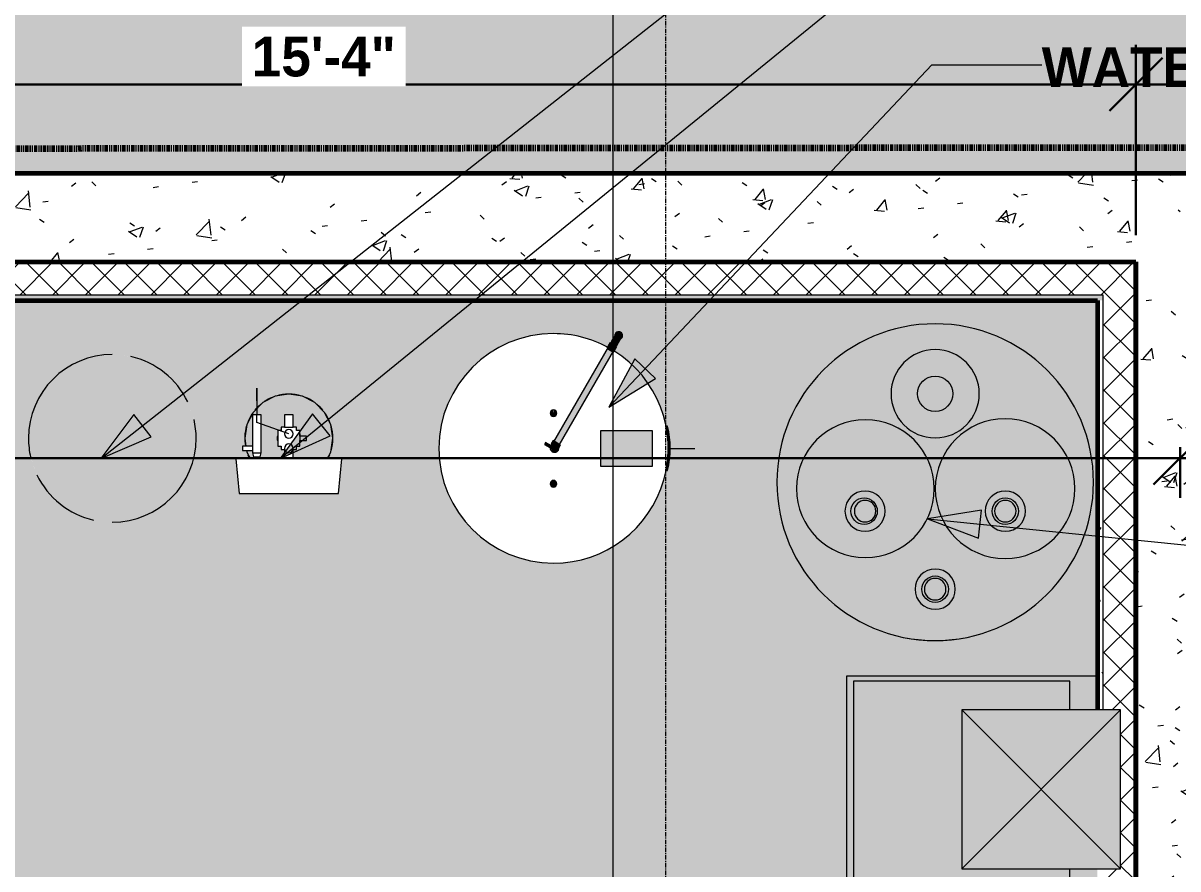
# Model space of a CAD drawing. Header units: inches. Extents: x -3304 to -1671, y 8184 to 9003.
# Drawn here: x -2600.4 to -2469.6, y 8797.8 to 8893.6 of the extents above; entities that cross this region are included whole.
import ezdxf

# ---------------------------------------------------------------- set-up
doc = ezdxf.new("R2010")
doc.units = ezdxf.units.IN
doc.header["$MEASUREMENT"] = 0
doc.linetypes.add('Double Dash 3_8_', pattern=[1, 0.375, -0.125, 0.125, -0.125, 0.125, -0.125])
doc.linetypes.add('Grid Line 1_2_', pattern=[0.875, 0.5, -0.125, 0.125, -0.125])
for name, color, linetype, lineweight in [('A-ANNO-DIMS-1', 211, 'Continuous', 30), ('A-WALL', 113, 'Continuous', 18), ('A-WALL-PATT-1', 111, 'Continuous', 9), ('C-PROP-LINE', 91, 'Double Dash 3_8_', 158), ('C-TOPO', 7, 'Continuous', 9), ('G-ANNO-SYMB-1', 111, 'Continuous', 9), ('G-ANNO-TEXT', 231, 'Continuous', 9), ('I-WALL', 2, 'Continuous', 18), ('I-WALL-1', 2, 'Continuous', 60), ('M-EQPM', 50, 'Continuous', 9), ('M-HVAC-DUCT-ANNO', 70, 'Continuous', 9), ('P-SANR-FIXT', 6, 'Continuous', 9), ('S-FNDN', 32, 'Continuous', 18), ('S-FNDN-1', 32, 'Continuous', 60), ('S-GRID-1', 1, 'Grid Line 1_2_', 9)]:
    doc.layers.add(name, color=color, linetype=linetype, lineweight=lineweight)
doc.styles.add('Century Gothic_B', font='GOTHICB.TTF', dxfattribs={"height": 4.5})
doc.dimstyles.new('OD__1__Tol__', dxfattribs={"dimscale": 12, "dimtxt": 4.698757, "dimasz": 0.5, "dimexe": 0.375, "dimexo": 0.25, "dimgap": 0.0625, "dimtad": 1, "dimdec": 0, "dimzin": 3, "dimdsep": 46, "dimlunit": 4, "dimtxsty": 'Century Gothic_B', "dimblk1": 'OBLIQUE', "dimblk2": 'OBLIQUE', "dimsah": 1, "dimcen": 0.09, "dimdle": 0.375, "dimazin": 0, "dimtfac": 1, "dimtdec": 4, "dimtix": 1, "dimtmove": 0, "dimatfit": 3, "dimfxl": 1, "dimtvp": 1, "dimtfill": 1, "dimfrac": 2, "dimtolj": 1, "dimtzin": 0, "dimlwd": 30, "dimlwe": 30, "dimarcsym": 2})
pattern_1 = [(50, (0, 0), (13.77135, -1.20496), [1.44, -15.84]), (355, (0, 0), (-2.66442, 14.442176), [1.152, -12.672]), (100.451, (1.148, -0.1), (11.107076, 13.237366), [1.224, -13.462]), (46.184, (0, 3.84), (20.491284, -3.17785), [2.16, -23.76]), (96.636, (1.708, 3.575), (17.94587, 18.703152), [1.836, -20.193]), (351.184, (0, 3.84), (17.94541, 18.702614), [1.728, -19.008]), (21, (1.92, 2.88), (11.460518, -7.730365), [1.44, -15.84]), (326, (1.92, 2.88), (4.671352, 13.923149), [1.152, -12.672]), (71.451, (2.875, 2.236), (16.13207, 6.192844), [1.224, -13.462]), (37.5, (0, 0), (0.2331231, 6.3917502), [0.634, -11.885, 0.634, -12.23, -12.72]), (37.5, (0, 0), (0.2331231, 6.3917502), [-25.382, 0.634, -12.086]), (7.5, (0, 0), (5.0507295, 7.573041), [0.634, -6.701, 0.634, -11.597, -4.848]), (7.5, (0, 0), (5.0507295, 7.573041), [-19.565, 0.634, -4.214]), (327.5, (-4.282, 0), (10.2495805, -0.4328898), [0.634, -4.166, 0.634, -14.342, -19.872]), (327.5, (-4.282, 0), (10.2495805, -0.4328898), [-19.776, 0.634, -19.238]), (317.5, (-6.202, 0), (11.19739, 1.922144), [0.634, -5.606, 0.634, -9.312, -14.112]), (317.5, (-6.202, 0), (11.19739, 1.922144), [-16.186, 0.634, -13.478])]
pattern_2 = [(0, (0, 0), (15.36, 3.84), [0.634, -10.886, 0.634, -10.886, -61.44]), (0, (0, 0), (15.36, 3.84), [-23.04, 0.634, -22.406, 0.634, -10.886, -26.88]), (0, (0, 0), (15.36, 3.84), [-57.6, 0.634, -7.046, 0.634, -18.566]), (120, (5.76, 1.92), (-11.0055376, 11.3821502), [0.634, -10.886, 0.634, -10.886, -61.44]), (120, (5.76, 1.92), (-11.0055376, 11.3821502), [-23.04, 0.634, -22.406, 0.634, -10.886, -26.88]), (120, (5.76, 1.92), (-11.0055376, 11.3821502), [-57.6, 0.634, -7.046, 0.634, -18.566]), (240, (7.68, 9.6), (-4.3544624, -15.2221502), [0.634, -10.886, 0.634, -10.886, -61.44]), (240, (7.68, 9.6), (-4.3544624, -15.2221502), [-23.04, 0.634, -22.406, 0.634, -10.886, -26.88]), (240, (7.68, 9.6), (-4.3544624, -15.2221502), [-57.6, 0.634, -7.046, 0.634, -18.566])]
pattern_3 = [(45, (0, 0), (-1.8561553, 1.8561553), []), (135, (0, 0), (-1.8561553, -1.8561553), [])]

# ---------------------------------------------------------------- blocks, each defined once
blk = doc.blocks.new('Electric_Water_Heater_7219 - Electric_Water_Heater_7219-1739695-FLOOR PLAN - BASEMENT')
at = {"layer": 'P-SANR-FIXT'}
for points in [[(-4.37, 0), (-3.62, 0), (-3.81, 0.32), (-4.19, 0.32)], [(-4.37, 0), (-4.19, -0.32), (-3.81, -0.32), (-3.62, 0), (-4.19, 0)], [(-0.42, 0.02), (-0.36, -0.36), (-0.07, -0.59), (0.31, -0.54), (0.08, -0.15), (0.06, -0.18), (-0.16, -0.03), (-0.07, 0.13), (-0.19, 0.32), (-0.38, 0.08)], [(-0.17, -0.04), (0.07, -0.17), (0.67, 0.91), (0.45, 1.04), (-0.16, -0.03)], [(0.47, 0.16), (0.5, 0.12), (0.55, -0.24), (0.5, -0.29), (0.64, -0.37), (0.89, 0.06), (0.53, 0.27), (0.49, 0.19)], [(3.63, 0), (4.37, 0.01), (4.19, 0.32), (3.81, 0.32), (3.63, 0.01)], [(3.63, 0), (3.81, -0.32), (4.19, -0.32), (4.38, 0), (3.81, 0)], [(0.04, -0.59), (0.39, -0.8), (0.64, -0.37), (0.5, -0.29), (0.28, -0.54), (0.04, -0.59)], [(0.45, -0.69), (10.94, -6.74), (11.21, -6.26), (11.22, -6.26), (11.31, -6.1), (0.82, -0.07), (0.46, -0.69)], [(-2, -11.21), (2, -11.21), (2, -5.33), (-2, -5.33), (-2, -10.81)], [(10.93, -6.76), (11.58, -7.13), (11.77, -6.8), (11.12, -6.43), (10.94, -6.75)], [(11.12, -6.43), (11.77, -6.8), (11.96, -6.48), (11.31, -6.1), (11.22, -6.26), (11.21, -6.26)], [(11.77, -6.8), (13.1, -7.56), (13.14, -7.46), (13.14, -7.32), (13.14, -7.28), (13.03, -7.1), (12.91, -7.03), (12.71, -6.92), (12.08, -6.54), (11.95, -6.48), (11.8, -6.76)], [(11.59, -7.12), (12.68, -7.74), (12.87, -7.74), (13.02, -7.66), (13.06, -7.61), (13.1, -7.56), (11.77, -6.8), (11.59, -7.11)], [(12.4, -7.57), (12.41, -7.6), (12.77, -7.81), (13.15, -7.59), (13.1, -7.56), (13.02, -7.66), (12.94, -7.71), (12.87, -7.74), (12.67, -7.74), (12.54, -7.66), (12.4, -7.57)], [(12.76, -6.95), (13.06, -7.15), (13.14, -7.32), (13.15, -7.38), (13.11, -7.54), (13.1, -7.56), (13.15, -7.59), (13.15, -7.16), (12.77, -6.94)]]:
    blk.add_hatch(color=256, dxfattribs=at).paths.add_polyline_path(points, flags=0)
h = blk.add_hatch(color=256, dxfattribs=at)
h.paths.add_polyline_path([(-0.19, 0.32), (-0.06, 0.15), (0.06, 0.36), (-0.17, 0.33)], flags=0)
h.paths.add_polyline_path([(0.08, -0.15), (0.31, -0.54), (0.54, -0.23), (0.5, 0.14), (0.32, 0.28), (0.09, -0.14)], flags=0)
for p, q in [((0.45, 1.04), (-0.17, -0.04)), ((0.07, -0.18), (0.67, 0.91)), ((0.67, 0.91), (0.45, 1.04)), ((0.53, 0.27), (0.48, 0.18)), ((0.89, 0.06), (0.53, 0.27)), ((0.64, -0.37), (0.89, 0.06)), ((11.45, -6.18), (0.73, 0.01)), ((-0.17, -0.04), (0.07, -0.18)), ((0.04, -0.59), (0.39, -0.8)), ((0.35, -0.64), (11.07, -6.82)), ((0.39, -0.8), (0.64, -0.37)), ((2, -5.33), (-2, -5.33)), ((-2, -5.33), (-2, -11.21)), ((2, -11.21), (2, -5.33)), ((11.12, -6.43), (11.01, -6.61)), ((11.23, -6.24), (11.12, -6.43)), ((11.31, -6.09), (11.23, -6.23)), ((11.99, -6.43), (11.34, -6.05)), ((11.89, -6.6), (11.96, -6.48)), ((10.9, -6.81), (11.55, -7.18)), ((11.01, -6.62), (10.93, -6.76)), ((11.58, -7.13), (11.77, -6.8)), ((11.77, -6.8), (11.88, -6.61)), ((-2, -11.21), (2, -11.21)), ((-2.5, -12.79), (-2.5, -12.92)), ((0, -13), (0, -16)), ((2.5, -12.92), (2.5, -12.79))]:
    blk.add_line(p, q, dxfattribs=at)
at = {"layer": 'P-SANR-FIXT', "flags": 128}
for points in [[(12.96, -7.05), (12.96, -7.05), (12.96, -7.05), (12.95, -7.05), (12.95, -7.04), (12.94, -7.04), (12.93, -7.03), (12.92, -7.03), (12.91, -7.02), (12.9, -7.01), (12.88, -7), (12.87, -7), (12.85, -6.98), (12.83, -6.97), (12.81, -6.96), (12.79, -6.95), (12.76, -6.94), (12.74, -6.92), (12.71, -6.91), (12.69, -6.89), (12.66, -6.87), (12.63, -6.86), (12.6, -6.84), (12.57, -6.82), (12.53, -6.8), (12.5, -6.78), (12.47, -6.76), (12.43, -6.74), (12.4, -6.72), (12.36, -6.7), (12.32, -6.68), (12.29, -6.66), (12.25, -6.64), (12.21, -6.62), (12.17, -6.59), (12.13, -6.57), (12.09, -6.55), (12.05, -6.52), (12.01, -6.5), (11.97, -6.48), (11.96, -6.47)], [(11.59, -7.12), (11.63, -7.14), (11.67, -7.17), (11.7, -7.19), (11.74, -7.21), (11.78, -7.24), (11.82, -7.26), (11.86, -7.28), (11.9, -7.3), (11.94, -7.33), (11.97, -7.35), (12.01, -7.37), (12.05, -7.39), (12.08, -7.41), (12.12, -7.43), (12.15, -7.45), (12.18, -7.47), (12.21, -7.49), (12.25, -7.5), (12.27, -7.52), (12.3, -7.54), (12.33, -7.55), (12.36, -7.57), (12.38, -7.58), (12.41, -7.6), (12.43, -7.61), (12.45, -7.62), (12.47, -7.63), (12.49, -7.64), (12.5, -7.65), (12.52, -7.66), (12.53, -7.67), (12.54, -7.68), (12.56, -7.68), (12.56, -7.69), (12.57, -7.69), (12.58, -7.69), (12.58, -7.7), (12.59, -7.7), (12.59, -7.7), (12.59, -7.7)]]:
    blk.add_lwpolyline(points, dxfattribs=at)
at = {"layer": 'P-SANR-FIXT'}
for centre, radius, start, end in [((0, 0), 13, 0, 180), ((-4, 0), 0.375, 0, 180), ((0.06, -0.11), 0.5, 120, 300), ((0.06, -0.11), 0.5, 90.3917, 120), ((0, 0), 0.0374, 60, 240), ((0, 0), 0.0374, 240, 60), ((0.06, -0.11), 0.5, 300, 56.1607), ((4, 0), 0.375, 0, 180), ((0, 0), 13, 180, 328.2968), ((-4, 0), 0.375, 180, 0), ((4, 0), 0.375, 180, 0), ((0, 0), 13, 331.6617, 0), ((12.77, -7.38), 0.436, 206.9493, 330), ((12.77, -7.38), 0.375, 225, 330), ((12.77, -7.38), 0.436, 330, 90), ((12.77, -7.38), 0.375, 330, 75), ((0, -2.67), 10.43, 256.1248, 283.8752), ((0, -2.8), 10.43, 256.1248, 283.8752)]:
    blk.add_arc(centre, radius, start, end, dxfattribs=at)
blk = doc.blocks.new('Water_Softener-Single-Robert_B_Hill-Fiberglass - ONE-1739697-FLOOR PLAN - BASEMENT')
at = {"layer": 'M-EQPM'}
for points in [[(-12.55, 0), (-2.5, 0), (-2.76, 2.16), (-3.44, 4.12), (-4.57, 5.92), (-6.13, 7.46), (-7.88, 8.56), (-9.89, 9.26), (-12, 9.5), (-14.11, 9.26), (-16.12, 8.56), (-17.92, 7.43), (-19.43, 5.92), (-20.59, 4.04), (-21.26, 2.11), (-21.5, 0), (-12.78, 0)], [(12.33, 0), (13, 0), (12.76, 1.55), (12.05, 2.94), (10.94, 4.05), (9.55, 4.76), (8, 5), (6.43, 4.74), (5.06, 4.05), (3.95, 2.94), (3.24, 1.55), (3, 0), (3.87, 0), (3.89, 2.67), (4.87, 2.67), (4.87, 0), (6.69, 0), (6.75, 0.31), (6.75, 0.87), (7.1, 0.9), (7.12, 0.92), (7.12, 1.25), (7.5, 1.25), (7.5, 2.67), (8.5, 2.67), (8.5, 1.25), (8.87, 1.25), (8.9, 0.9), (8.92, 0.87), (9.25, 0.87), (9.25, 0.25), (10, 0.25), (10, 0), (11.54, 0)], [(-3.09, 3.12), (-3.09, 3.12), (-3.23, 3.51)], [(-12, -9.5), (-9.89, -9.26), (-7.88, -8.56), (-6.08, -7.43), (-4.57, -5.92), (-3.41, -4.04), (-2.74, -2.11), (-2.5, 0), (-21.5, 0), (-21.24, -2.16), (-20.55, -4.14), (-19.39, -5.96), (-17.87, -7.46), (-16.12, -8.56), (-14.06, -9.27), (-13.03, -9.39)]]:
    blk.add_hatch(color=256, dxfattribs=at).paths.add_polyline_path(points, flags=0)
h = blk.add_hatch(color=256, dxfattribs=at)
h.paths.add_polyline_path([(4, -2.33), (4, -2.08), (3.87, -1.64), (3.87, -1.39), (3.22, -1.39), (3.24, -1.55), (3.64, -2.33), (3.95, -2.33)], flags=0)
h.paths.add_polyline_path([(4.97, -2.33), (7.37, -2.33), (7.37, -2.2), (7.5, -2.2), (7.5, -1.25), (7.12, -1.25), (7.1, -0.9), (7.08, -0.88), (6.75, -0.88), (6.75, -0.23), (6.69, 0), (4.87, 0), (4.87, -1.64), (4.75, -2.08), (4.75, -2.33), (4.87, -2.33)], flags=0)
h.paths.add_polyline_path([(8.78, -2.33), (12.36, -2.33), (12.76, -1.55), (13, 0), (10, 0), (9.98, -0.25), (9.25, -0.25), (9.25, -0.88), (8.9, -0.9), (8.87, -0.92), (8.87, -1.25), (8.5, -1.25), (8.5, -2.2), (8.62, -2.2), (8.64, -2.33), (8.7, -2.33)], flags=0)
h.paths.add_polyline_path([(3.14, -0.89), (3.87, -0.89), (3.87, 0), (3, 0), (3.13, -0.79)], flags=0)
h = blk.add_hatch(color=256, dxfattribs=at)
h.paths.add_polyline_path([(6.75, 0), (6.75, 0.23), (6.69, 0)], flags=0)
h.paths.add_polyline_path([(8.87, 0.87), (8.9, 0.9), (8.87, 0.92)], flags=0)
h.paths.add_polyline_path([(7.12, 0.87), (7.12, 0.92), (7.08, 0.87)], flags=0)
h = blk.add_hatch(color=256, dxfattribs=at)
h.paths.add_polyline_path([(8.87, -0.92), (8.92, -0.88), (8.87, -0.88)], flags=0)
h.paths.add_polyline_path([(7.12, -0.92), (7.12, -0.88), (7.1, -0.9)], flags=0)
h.paths.add_polyline_path([(6.75, -0.23), (6.75, 0), (6.69, 0)], flags=0)
for p, q in [((4.38, 4.24), (4.38, 5.67)), ((4.38, 5.67), (4.38, 4.24)), ((4.38, 4.24), (4.38, 2.67)), ((4.87, 2.67), (3.87, 2.67)), ((3.87, 2.67), (3.87, -0.89)), ((4.38, 1.8), (4.38, 2.67)), ((4.87, -1.64), (4.87, 2.67)), ((8.5, 2.67), (7.5, 2.67)), ((7.5, 2.67), (7.5, 1.25)), ((8.5, 1.25), (8.5, 2.67)), ((8, 0.5), (4.38, 1.8)), ((3, 0), (3.14, -0.89)), ((7.12, 0.87), (6.75, 0.87)), ((6.75, 0.87), (6.75, -0.88)), ((7.5, 1.25), (7.12, 1.25)), ((7.12, 1.25), (7.12, 0.87)), ((7.5, 1.25), (8.5, 1.25)), ((8.87, 1.25), (8.5, 1.25)), ((8.87, 0.87), (8.87, 1.25)), ((9.25, 0.87), (8.87, 0.87)), ((9.25, 0.25), (9.25, 0.87)), ((9.25, 0.5), (9.25, -0.5)), ((10, 0.25), (9.25, 0.25)), ((10, -0.25), (10, 0.25)), ((3.87, -0.89), (2.75, -0.89)), ((2.75, -0.89), (2.75, -1.39)), ((3.87, -0.76), (3.87, -1.51)), ((6.75, -0.88), (7.12, -0.88)), ((7.12, -0.88), (7.12, -1.25)), ((7.12, -1.25), (7.5, -1.25)), ((7.5, -1.25), (7.5, -2.2)), ((8.5, -2.2), (8.5, -1.25)), ((8.5, -1.25), (8.87, -1.25)), ((8.87, -1.25), (8.87, -0.88)), ((8.87, -0.88), (9.25, -0.88)), ((9.25, -0.88), (9.25, -0.25)), ((9.25, -0.25), (10, -0.25)), ((4, -2.33), (2, -2.33)), ((2, -2.33), (2.38, -6.26)), ((14, -2.33), (2, -2.33)), ((2.75, -1.39), (3.87, -1.39)), ((3.87, -1.39), (3.87, -1.64)), ((3.87, -1.64), (4, -2.08)), ((3.87, -1.64), (4.87, -1.64)), ((4, -2.08), (4, -2.33)), ((4, -2.08), (4.75, -2.08)), ((4.75, -2.08), (4.87, -1.64)), ((4.75, -2.33), (4.75, -2.08)), ((7.37, -2.33), (4.75, -2.33)), ((7.5, -2.2), (7.37, -2.2)), ((7.37, -2.2), (7.37, -2.33)), ((8, -2.2), (7.37, -2.2)), ((8.62, -2.2), (8, -2.2)), ((8.62, -2.2), (8.5, -2.2)), ((8.62, -2.33), (8.62, -2.2)), ((14, -2.33), (8.62, -2.33)), ((13.63, -6.26), (14, -2.33)), ((2.38, -6.26), (13.63, -6.26))]:
    blk.add_line(p, q, dxfattribs=at)
at = {"layer": 'M-EQPM', "flags": 128}
for points in [[(13, 0), (12.76, 1.55), (12.05, 2.94), (10.94, 4.05), (9.55, 4.76), (8, 5), (6.45, 4.76), (5.06, 4.05), (3.95, 2.94), (3.24, 1.55), (3, 0)], [(12.36, -2.33), (12.76, -1.55), (13, 0)], [(3.22, -1.39), (3.24, -1.55), (3.64, -2.33)]]:
    blk.add_lwpolyline(points, dxfattribs=at)
at = {"layer": 'M-EQPM'}
for centre, radius, start, end in [((-12, 0), 9.5, 90, 180), ((-12, 0), 9.5, 90, 180), ((-12, 0), 9.5, 25.7143, 77.1429), ((-12, 0), 9.5, 25.7143, 77.1429), ((8, 0), 5, 111.9872, 123.7664), ((8, 0), 5, 90, 106.682), ((8, 0), 5, 73.318, 90), ((8, 0), 5, 56.5812, 67.8994), ((8, 0), 5, 146.5502, 158.0128), ((8, 0), 5, 129.5802, 140.4198), ((8, 0), 5, 39.5802, 50.4198), ((8, 0), 5, 21.9872, 33.4498), ((-12, 0), 9.5, 360, 12.8571), ((-12, 0), 9.5, 360, 12.8571), ((8, 0), 5, 163.4249, 190.309), ((8, 0), 5, 343.4249, 16.682), ((-12, 0), 9.5, 180, 192.8571), ((-12, 0), 9.5, 180, 192.8571), ((-12, 0), 9.5, 270, 0), ((-12, 0), 9.5, 270, 360), ((8, 0), 1.31, 169.337, 180), ((8, 0), 1.31, 133.6603, 136.3397), ((8, 0.5), 0.5, 360, 180), ((8, 0.5), 0.5, 180, 360), ((8, 0), 1.31, 43.6603, 46.3397), ((8, 0), 1.31, 180, 190.663), ((8, 0), 1.31, 223.6603, 226.3397), ((8, -1.14), 0.5, 360, 180), ((8, -1.14), 0.5, 180, 360), ((8, 0), 1.31, 313.6603, 316.3397), ((8, 0), 5, 196.1853, 196.682), ((8, 0), 5, 201.9872, 207.8467), ((8, 0), 5, 332.1533, 338.0128), ((-12, 0), 9.5, 205.7143, 257.1429), ((-12, 0), 9.5, 205.7143, 257.1429)]:
    blk.add_arc(centre, radius, start, end, dxfattribs=at)
blk = doc.blocks.new('Pump-Sewage-Liberty-1100_Series - 1103_LE51M-1855664-FLOOR PLAN - BASEMENT')
at = {"layer": 'M-EQPM'}
h = blk.add_hatch(color=256, dxfattribs=at)
h.paths.add_polyline_path([(0.11, 0), (0.25, 1.16), (0.93, 2.94), (2.01, 4.51), (3.44, 5.78), (5.13, 6.66), (6.98, 7.12), (8.89, 7.12), (10.74, 6.66), (12.43, 5.78), (13.86, 4.51), (14.94, 2.94), (15.62, 1.16), (15.76, 0), (17.96, 0), (17.72, 2.95), (16.99, 5.82), (15.8, 8.54), (14.18, 11.02), (12.17, 13.2), (9.84, 15.02), (7.23, 16.43), (4.43, 17.39), (1.51, 17.88), (-1.46, 17.88), (-4.38, 17.39), (-7.18, 16.43), (-9.79, 15.02), (-12.12, 13.2), (-14.13, 11.02), (-15.75, 8.54), (-16.94, 5.82), (-17.67, 2.95), (-17.91, 0), (-15.61, 0), (-15.47, 1.13), (-14.8, 2.9), (-13.73, 4.44), (-12.32, 5.69), (-10.65, 6.57), (-8.83, 7.02), (-6.94, 7.02), (-5.12, 6.57), (-3.45, 5.69), (-2.04, 4.44), (-0.97, 2.9), (-0.3, 1.13), (-0.16, 0), (0.02, 0)], flags=0)
h.paths.add_polyline_path([(0.02, 5.02), (-1.29, 5.2), (-2.48, 5.69), (-3.51, 6.49), (-4.31, 7.52), (-4.8, 8.73), (-4.98, 10.02), (-4.8, 11.31), (-4.31, 12.52), (-3.51, 13.56), (-2.48, 14.35), (-1.21, 14.86), (0.02, 15.02), (1.32, 14.85), (2.52, 14.35), (3.56, 13.56), (4.36, 12.52), (4.85, 11.31), (5.02, 10.02), (4.85, 8.73), (4.36, 7.52), (3.56, 6.49), (2.52, 5.69), (1.32, 5.19), (0.25, 5.05)], flags=0)
h = blk.add_hatch(color=256, dxfattribs=at)
h.paths.add_polyline_path([(7.93, -8.59), (8.89, -8.59), (10.74, -8.13), (12.43, -7.24), (13.86, -5.98), (14.94, -4.41), (15.62, -2.6), (15.85, -0.73), (15.62, 1.16), (14.94, 2.94), (13.82, 4.54), (12.43, 5.78), (10.74, 6.66), (8.89, 7.12), (6.98, 7.12), (5.13, 6.66), (3.44, 5.78), (1.99, 4.47), (0.93, 2.94), (0.25, 1.16), (0.02, -0.73), (0.28, -2.69), (0.93, -4.41), (2.01, -5.98), (3.44, -7.24), (5.13, -8.13), (6.98, -8.59)], flags=0)
h.paths.add_polyline_path([(-6.94, -8.49), (-5.12, -8.04), (-3.45, -7.16), (-2.04, -5.91), (-0.97, -4.36), (-0.3, -2.6), (-0.08, -0.67), (-0.3, 1.13), (-0.97, 2.9), (-2.04, 4.44), (-3.51, 5.73), (-5.12, 6.57), (-6.94, 7.02), (-8.83, 7.02), (-10.65, 6.57), (-12.32, 5.69), (-13.73, 4.44), (-14.8, 2.9), (-15.47, 1.13), (-15.7, -0.73), (-15.44, -2.69), (-14.8, -4.36), (-13.73, -5.91), (-12.32, -7.16), (-10.65, -8.04), (-8.83, -8.49), (-7.06, -8.49)], flags=0)
h.paths.add_polyline_path([(7.97, -5.56), (7.36, -5.47), (6.82, -5.25), (6.35, -4.89), (5.99, -4.42), (5.75, -3.8), (5.68, -3.28), (5.77, -2.67), (5.99, -2.13), (6.35, -1.66), (6.82, -1.3), (7.37, -1.07), (7.97, -0.99), (8.58, -1.08), (9.11, -1.3), (9.58, -1.66), (9.94, -2.13), (10.17, -2.69), (10.25, -3.28), (10.17, -3.87), (9.94, -4.42), (9.58, -4.89), (9.11, -5.25), (8.56, -5.48), (8.28, -5.52)], flags=0)
h.paths.add_polyline_path([(-7.92, -5.56), (-8.53, -5.47), (-9.06, -5.25), (-9.53, -4.89), (-9.92, -4.36), (-10.13, -3.8), (-10.2, -3.28), (-10.11, -2.67), (-9.89, -2.13), (-9.53, -1.66), (-9.06, -1.3), (-8.51, -1.07), (-7.92, -0.99), (-7.31, -1.08), (-6.77, -1.3), (-6.3, -1.66), (-5.94, -2.13), (-5.71, -2.69), (-5.63, -3.28), (-5.72, -3.89), (-5.94, -4.42), (-6.3, -4.89), (-6.77, -5.25), (-7.32, -5.48), (-7.6, -5.52)], flags=0)
h.paths.add_polyline_path([(-7.92, -4.5), (-7.6, -4.45), (-7.31, -4.33), (-7.05, -4.14), (-6.86, -3.89), (-6.74, -3.59), (-6.7, -3.28), (-6.74, -2.96), (-6.86, -2.67), (-7.05, -2.41), (-7.32, -2.21), (-7.6, -2.1), (-7.92, -2.06), (-8.23, -2.1), (-8.53, -2.22), (-8.78, -2.41), (-8.97, -2.67), (-9.09, -2.96), (-9.14, -3.28), (-9.09, -3.59), (-8.97, -3.89), (-8.78, -4.14), (-8.51, -4.34), (-8.21, -4.46)], flags=0)
h.paths.add_polyline_path([(7.97, -4.5), (8.28, -4.45), (8.58, -4.33), (8.83, -4.14), (9.02, -3.89), (9.14, -3.59), (9.19, -3.28), (9.14, -2.96), (9.02, -2.67), (8.83, -2.41), (8.56, -2.21), (8.28, -2.1), (7.97, -2.06), (7.65, -2.1), (7.36, -2.22), (7.09, -2.43), (6.9, -2.69), (6.79, -2.96), (6.75, -3.28), (6.79, -3.59), (6.91, -3.89), (7.1, -4.14), (7.37, -4.34), (7.65, -4.45)], flags=0)
h.paths.add_polyline_path([(0.02, 5.02), (1.34, 5.2), (2.52, 5.69), (3.56, 6.49), (4.36, 7.52), (4.85, 8.73), (5.02, 10.02), (4.85, 11.31), (4.36, 12.52), (3.56, 13.56), (2.52, 14.35), (1.26, 14.86), (-0.01, 15.02), (-1.27, 14.85), (-2.48, 14.35), (-3.51, 13.56), (-4.31, 12.52), (-4.8, 11.31), (-4.98, 10.02), (-4.8, 8.73), (-4.31, 7.52), (-3.45, 6.44), (-2.47, 5.69), (-1.27, 5.19), (-0.08, 5.03)], flags=0)
h = blk.add_hatch(color=256, dxfattribs=at)
h.paths.add_polyline_path([(1.51, -17.88), (4.43, -17.39), (7.23, -16.43), (9.84, -15.02), (12.17, -13.2), (14.18, -11.02), (15.8, -8.54), (16.99, -5.82), (17.72, -2.95), (17.96, 0), (15.76, 0), (15.85, -0.73), (15.59, -2.69), (14.94, -4.41), (13.82, -6.01), (12.43, -7.24), (10.74, -8.13), (8.89, -8.59), (6.98, -8.59), (5.13, -8.13), (3.44, -7.24), (2.01, -5.98), (0.93, -4.41), (0.25, -2.63), (0.02, -0.73), (0.11, 0), (-0.16, 0), (-0.08, -0.73), (-0.33, -2.69), (-0.97, -4.36), (-2.04, -5.91), (-3.45, -7.16), (-5.12, -8.04), (-6.94, -8.49), (-8.83, -8.49), (-10.65, -8.04), (-12.32, -7.16), (-13.73, -5.91), (-14.8, -4.36), (-15.47, -2.59), (-15.7, -0.73), (-15.61, 0), (-17.91, 0), (-17.67, -2.95), (-16.94, -5.82), (-15.75, -8.54), (-14.13, -11.02), (-12.12, -13.2), (-9.79, -15.02), (-7.18, -16.43), (-4.34, -17.39), (-1.46, -17.88), (0.2, -17.88)], flags=0)
h.paths.add_polyline_path([(0.02, -14.4), (-0.58, -14.32), (-1.14, -14.08), (-1.59, -13.73), (-1.95, -13.26), (-2.18, -12.71), (-2.26, -12.12), (-2.18, -11.53), (-1.95, -10.98), (-1.59, -10.5), (-1.12, -10.14), (-0.57, -9.91), (0.02, -9.83), (0.63, -9.92), (1.17, -10.14), (1.64, -10.5), (2, -10.98), (2.23, -11.53), (2.31, -12.12), (2.22, -12.73), (2, -13.26), (1.64, -13.73), (1.17, -14.1), (0.62, -14.32), (0.2, -14.38)], flags=0)
h.paths.add_polyline_path([(0.02, -13.34), (0.34, -13.3), (0.63, -13.17), (0.89, -12.98), (1.09, -12.71), (1.2, -12.43), (1.24, -12.12), (1.2, -11.8), (1.08, -11.51), (0.89, -11.26), (0.62, -11.05), (0.34, -10.94), (0.02, -10.9), (-0.29, -10.94), (-0.58, -11.06), (-0.84, -11.26), (-1.04, -11.53), (-1.15, -11.8), (-1.19, -12.12), (-1.15, -12.43), (-1.03, -12.73), (-0.84, -12.98), (-0.57, -13.18), (-0.29, -13.3)], flags=0)
h = blk.add_hatch(color=256, dxfattribs=at)
h.paths.add_polyline_path([(-7.92, -5.56), (-7.32, -5.48), (-6.77, -5.25), (-6.3, -4.89), (-5.92, -4.36), (-5.7, -3.8), (-5.63, -3.28), (-5.72, -2.67), (-5.94, -2.13), (-6.3, -1.66), (-6.77, -1.3), (-7.32, -1.07), (-7.92, -0.99), (-8.51, -1.07), (-9.06, -1.3), (-9.53, -1.66), (-9.89, -2.13), (-10.12, -2.69), (-10.2, -3.28), (-10.11, -3.89), (-9.89, -4.42), (-9.53, -4.89), (-9.06, -5.25), (-8.51, -5.48)], flags=0)
h.paths.add_polyline_path([(7.97, -5.56), (8.56, -5.48), (9.11, -5.25), (9.58, -4.89), (9.95, -4.41), (10.18, -3.8), (10.25, -3.28), (10.15, -2.63), (9.94, -2.13), (9.58, -1.66), (9.11, -1.3), (8.56, -1.07), (7.97, -0.99), (7.37, -1.07), (6.82, -1.3), (6.35, -1.66), (5.99, -2.13), (5.76, -2.69), (5.68, -3.28), (5.77, -3.89), (5.99, -4.42), (6.35, -4.89), (6.82, -5.25), (7.37, -5.48)], flags=0)
h.paths.add_polyline_path([(7.97, -4.5), (7.65, -4.45), (7.36, -4.33), (7.1, -4.14), (6.91, -3.89), (6.79, -3.59), (6.75, -3.28), (6.79, -2.96), (6.91, -2.67), (7.1, -2.41), (7.37, -2.21), (7.65, -2.1), (7.97, -2.06), (8.28, -2.1), (8.58, -2.22), (8.83, -2.41), (9.02, -2.67), (9.14, -2.96), (9.19, -3.28), (9.14, -3.59), (9.02, -3.89), (8.83, -4.14), (8.56, -4.34), (8.26, -4.46)], flags=0)
h.paths.add_polyline_path([(-7.92, -4.5), (-8.23, -4.45), (-8.53, -4.33), (-8.78, -4.14), (-8.97, -3.89), (-9.09, -3.59), (-9.14, -3.28), (-9.09, -2.96), (-8.97, -2.67), (-8.78, -2.41), (-8.51, -2.21), (-8.23, -2.1), (-7.92, -2.06), (-7.6, -2.1), (-7.31, -2.22), (-7.04, -2.43), (-6.86, -2.67), (-6.74, -2.96), (-6.7, -3.28), (-6.74, -3.59), (-6.86, -3.89), (-7.05, -4.14), (-7.32, -4.34), (-7.6, -4.45)], flags=0)
h = blk.add_hatch(color=256, dxfattribs=at)
h.paths.add_polyline_path([(0.02, -14.4), (0.62, -14.32), (1.19, -14.08), (1.64, -13.73), (2, -13.26), (2.23, -12.71), (2.31, -12.12), (2.22, -11.51), (2, -10.98), (1.64, -10.5), (1.17, -10.14), (0.62, -9.91), (0.02, -9.83), (-0.58, -9.92), (-1.12, -10.14), (-1.59, -10.5), (-1.95, -10.98), (-2.18, -11.53), (-2.26, -12.12), (-2.18, -12.71), (-1.95, -13.26), (-1.59, -13.73), (-1.12, -14.1), (-0.57, -14.32), (-0.29, -14.36)], flags=0)
h.paths.add_polyline_path([(0.02, -13.34), (-0.29, -13.3), (-0.58, -13.17), (-0.84, -12.98), (-1.04, -12.71), (-1.15, -12.43), (-1.19, -12.12), (-1.15, -11.8), (-1.03, -11.51), (-0.84, -11.26), (-0.58, -11.06), (-0.29, -10.94), (0.02, -10.9), (0.34, -10.94), (0.63, -11.06), (0.89, -11.26), (1.08, -11.51), (1.2, -11.8), (1.24, -12.12), (1.2, -12.43), (1.08, -12.73), (0.89, -12.98), (0.62, -13.18), (0.34, -13.3), (0.2, -13.31)], flags=0)
for centre, radius in [((0.02, 10.02), 2), ((-8.04, -3.28), 1.5), ((7.97, -3.28), 1.5), ((0.02, -12.12), 1.5)]:
    blk.add_circle(centre, radius, dxfattribs=at)
for centre, radius, start, end in [((0.02, 0), 17.94, 360, 180), ((0.02, 10.02), 5, 360, 180), ((0.02, 10.02), 5, 180, 360), ((-7.89, -0.73), 7.81, 360, 180), ((7.94, -0.73), 7.91, 360, 180), ((0.02, 0), 17.94, 180, 360), ((-7.89, -0.73), 7.81, 180, 360), ((-7.92, -3.28), 2.28, 360, 180), ((7.94, -0.73), 7.91, 180, 360), ((7.97, -3.28), 2.28, 360, 180), ((-7.92, -3.28), 1.22, 0, 180), ((7.97, -3.28), 1.22, 0, 180), ((-7.92, -3.28), 2.28, 180, 360), ((-7.92, -3.28), 1.22, 180, 0), ((7.97, -3.28), 2.28, 180, 360), ((7.97, -3.28), 1.22, 180, 0), ((0.02, -12.12), 2.28, 360, 180), ((0.02, -12.12), 1.22, 0, 180), ((0.02, -12.12), 2.28, 180, 360), ((0.02, -12.12), 1.22, 180, 0), ((0.02, 0), 17.94, 260.0423, 279.9577)]:
    blk.add_arc(centre, radius, start, end, dxfattribs=at)
blk = doc.blocks.new('M_Gas Fired Furnace - 70000 Btu_hr-2314058-FLOOR PLAN - BASEMENT')
at = {"layer": 'M-EQPM'}
h = blk.add_hatch(color=256, dxfattribs=at)
h.paths.add_polyline_path([(0, 0), (0, 2.42), (-0.94, 2.42), (-0.94, 0.81), (-25.44, 0.81), (-25.43, 25.31), (-22.19, 25.31), (-22.19, 28.44), (-26, 28.44), (-26, 0), (-2.53, 0)], flags=0)
h.paths.add_polyline_path([(0, 4.02), (0, 28.44), (-4.19, 28.44), (-4.19, 25.31), (-0.94, 25.31), (-0.94, 4.02), (-0.22, 4.02)], flags=0)
for points in [[(1, 23.74), (1, 24.11), (0, 24.11), (0, 21.55), (1, 21.55), (1, 23.47)], [(1, 21.55), (0, 21.55), (0, 21.41), (1, 21.41), (1, 21.45)]]:
    blk.add_hatch(color=256, dxfattribs=at).paths.add_polyline_path(points, flags=0)
for p, q in [((-26, 28.44), (-26, 0)), ((0, 4.02), (0, 28.44)), ((1, 24.11), (0, 24.11)), ((1, 24.11), (1, 21.55)), ((0, 21.55), (1, 21.55)), ((0, 21.41), (1, 21.41)), ((1, 21.55), (1, 21.41)), ((0, 0), (0, 2.42)), ((-26, 0), (0, 0))]:
    blk.add_line(p, q, dxfattribs=at)
blk = doc.blocks.new('Evaporator coil - Evaporator coil-2314059-FLOOR PLAN - BASEMENT')
at = {"layer": 'M-EQPM'}
for points in [[(12.25, 1.72), (12.25, 12.25), (9, 12.25), (9, 0), (-9, 0), (-9, 12.25), (-12.25, 12.25), (-12.25, -12.25), (12.25, -12.25), (12.25, 0)], [(14.22, -9.77), (14.22, -9.04), (12.25, -9.05), (12.25, -9.77), (13.19, -9.77)], [(14.22, -10.39), (14.22, -10.01), (12.25, -10.02), (12.25, -10.39), (13.19, -10.39)]]:
    blk.add_hatch(color=256, dxfattribs=at).paths.add_polyline_path(points, flags=0)
h = blk.add_hatch(color=256, dxfattribs=at)
h.paths.add_polyline_path([(14.22, -10.64), (14.22, -10.39), (12.25, -10.39), (12.25, -10.64), (13.19, -10.64)], flags=0)
h.paths.add_polyline_path([(14.22, -9.98), (14.22, -9.77), (12.25, -9.78), (12.25, -10.01), (14.22, -10.01)], flags=0)
for p, q in [((-9, 12.25), (-12.25, 12.25)), ((-12.25, 12.25), (-12.25, -12.25)), ((12.25, 12.25), (9, 12.25)), ((12.25, -12.25), (12.25, 12.25)), ((14.22, -9.04), (12.25, -9.04)), ((14.22, -9.04), (14.22, -9.77)), ((14.22, -9.77), (12.25, -9.77)), ((14.22, -10.01), (12.25, -10.01)), ((12.25, -10.39), (14.22, -10.39)), ((14.22, -9.77), (14.22, -10.01)), ((14.22, -10.01), (14.22, -10.39)), ((14.22, -10.39), (14.22, -10.64)), ((12.25, -10.64), (14.22, -10.64)), ((-12.25, -12.25), (12.25, -12.25))]:
    blk.add_line(p, q, dxfattribs=at)
blk = doc.blocks.new('Family - ___-1399760-FLOOR PLAN - BASEMENT')
at = {"layer": 'C-PROP-LINE'}
blk.add_line((8878.94, 3146.21), (8879.93, 2001.26), dxfattribs=at)
blk = doc.blocks.new('_Oblique')
at = {"color": 0, "linetype": 'ByBlock', "lineweight": -2}
blk.add_line((-0.5, -0.5), (0.5, 0.5), dxfattribs=at)
blk = doc.blocks.new('DIMBLOCK12-FLOOR PLAN - BASEMENT')
at = {"layer": 'A-ANNO-DIMS-1', "color": 0, "lineweight": 30, "transparency": 16777216}
for p, q in [((-3074.34, 8845.56), (-3074.34, 8839.82)), ((-2469.34, 8845.56), (-2469.34, 8839.82)), ((-3078.84, 8844.32), (-2464.84, 8844.32))]:
    blk.add_line(p, q, dxfattribs=at)
at = {"layer": 'Defpoints', "color": 0, "transparency": 16777216}
for p in [(-3074.34, 8848.56), (-2469.34, 8848.56), (-2469.34, 8844.32)]:
    blk.add_point(p, dxfattribs=at)
at = {"layer": 'A-ANNO-DIMS-1', "color": 0, "lineweight": 30, "transparency": 16777216, "xscale": 5.999999999999999, "yscale": 5.999999999999999, "zscale": 5.999999999999999, "rotation": 180}
blk.add_blockref('_Oblique', (-3074.34, 8844.32), dxfattribs=at)
at = {"layer": 'A-ANNO-DIMS-1', "color": 0, "lineweight": 30, "transparency": 16777216, "xscale": 5.999999999999999, "yscale": 5.999999999999999, "zscale": 5.999999999999999}
blk.add_blockref('_Oblique', (-2469.34, 8844.32), dxfattribs=at)
at = {"layer": 'A-ANNO-DIMS-1', "color": 0, "transparency": 16777216, "insert": (-2771.84, 8847.43), "char_height": 4.5, "attachment_point": 5, "style": 'Century Gothic_B', "bg_fill": 3, "box_fill_scale": 1.25, "bg_fill_color": 256, "bg_fill_true_color": 13158600, "bg_fill_transparency": 0}
blk.add_mtext('\\A1;50\'-5"', dxfattribs=at)
blk = doc.blocks.new('DIMBLOCK34-FLOOR PLAN - BASEMENT')
at = {"layer": 'A-ANNO-DIMS-1', "color": 0, "lineweight": 30, "transparency": 16777216}
for p, q in [((-2658.41, 8863.57), (-2658.41, 8891.16)), ((-2474.34, 8869.57), (-2474.34, 8891.16)), ((-2662.91, 8886.66), (-2469.84, 8886.66))]:
    blk.add_line(p, q, dxfattribs=at)
at = {"layer": 'Defpoints', "color": 0, "transparency": 16777216}
for p in [(-2474.34, 8886.66), (-2474.34, 8866.57), (-2658.41, 8860.57)]:
    blk.add_point(p, dxfattribs=at)
at = {"layer": 'A-ANNO-DIMS-1', "color": 0, "lineweight": 30, "transparency": 16777216, "xscale": 5.999999999999999, "yscale": 5.999999999999999, "zscale": 5.999999999999999, "rotation": 180}
blk.add_blockref('_Oblique', (-2658.41, 8886.66), dxfattribs=at)
at = {"layer": 'A-ANNO-DIMS-1', "color": 0, "lineweight": 30, "transparency": 16777216, "xscale": 5.999999999999999, "yscale": 5.999999999999999, "zscale": 5.999999999999999}
blk.add_blockref('_Oblique', (-2474.34, 8886.66), dxfattribs=at)
at = {"layer": 'A-ANNO-DIMS-1', "color": 0, "transparency": 16777216, "insert": (-2566.37, 8889.78), "char_height": 4.5, "attachment_point": 5, "style": 'Century Gothic_B', "bg_fill": 3, "box_fill_scale": 1.25, "bg_fill_color": 256, "bg_fill_true_color": 13158600, "bg_fill_transparency": 0}
blk.add_mtext('\\A1;15\'-4"', dxfattribs=at)

msp = doc.modelspace()

# ---------------------------------------------------------------- hatches: boundary and pattern name
at = {"layer": 'A-WALL-PATT-1'}
h = msp.add_hatch(dxfattribs=at)
h.set_pattern_fill('FP_1', color=256, style=0, pattern_type=2)
h.set_pattern_definition(pattern_1)
h.paths.add_polyline_path([(-2469.33668, 8866.56938), (-2469.33671, 8876.56934), (-2666.33668, 8876.56934), (-2666.33668, 8866.56938), (-2474.33668, 8866.56938)], flags=0)
h = msp.add_hatch(dxfattribs=at)
h.set_pattern_fill('FP_10', color=256, style=0, pattern_type=2)
h.set_pattern_definition(pattern_3)
h.paths.add_polyline_path([(-2709.83668, 8862.81938), (-2474.58668, 8862.81938), (-2474.58668, 8866.31938), (-3060.58668, 8866.31938), (-3060.58668, 8862.81938), (-2710.31801, 8862.81938)], flags=0)
h = msp.add_hatch(dxfattribs=at)
h.set_pattern_fill('FP_1', color=256, style=0, pattern_type=2)
h.set_pattern_definition(pattern_1)
h.paths.add_polyline_path([(-2474.21009, 8702.56938), (-2464.33668, 8702.56938), (-2464.33668, 8866.56938), (-2474.33668, 8866.56938), (-2474.33668, 8702.56938)], flags=0)
h = msp.add_hatch(dxfattribs=at)
h.set_pattern_fill('FP_2', color=256, style=0, pattern_type=2)
h.set_pattern_definition(pattern_2)
h.paths.add_polyline_path([(-2478.23745, 8862.19438), (-2478.08668, 8862.19438), (-2478.08668, 8862.81938), (-2709.83668, 8862.81938), (-2709.83668, 8862.19438), (-2478.71168, 8862.19438)], flags=0)
h.paths.add_polyline_path([(-2715.33668, 8862.19438), (-2715.33668, 8862.81938), (-3059.96168, 8862.81938), (-3059.96168, 8862.19438), (-2715.96168, 8862.19438)], flags=0)
h = msp.add_hatch(dxfattribs=at)
h.set_pattern_fill('FP_2', color=256, style=0, pattern_type=2)
h.set_pattern_definition(pattern_2)
h.paths.add_polyline_path([(-2478.71168, 8688.19438), (-2478.08668, 8688.19438), (-2478.08668, 8688.81938), (-2478.71168, 8688.81938)], flags=0)
h.paths.add_polyline_path([(-2478.08668, 8694.31938), (-2478.08668, 8764.37199), (-2478.71168, 8764.37199), (-2478.71168, 8694.31938)], flags=0)
h.paths.add_polyline_path([(-2478.08668, 8769.12199), (-2478.08668, 8772.81938), (-2478.71168, 8772.81938), (-2478.71168, 8769.12199)], flags=0)
h.paths.add_polyline_path([(-2478.08668, 8790.81938), (-2478.08668, 8797.79671), (-2478.71168, 8797.79671), (-2478.71168, 8790.81938), (-2478.56598, 8790.81938)], flags=0)
h.paths.add_polyline_path([(-2478.71168, 8815.79671), (-2478.08668, 8815.79671), (-2478.08668, 8862.19438), (-2478.71168, 8862.19438), (-2478.71168, 8819.11812)], flags=0)
h = msp.add_hatch(dxfattribs=at)
h.set_pattern_fill('FP_10', color=256, style=0, pattern_type=2)
h.set_pattern_definition(pattern_3)
h.paths.add_polyline_path([(-2478.08668, 8688.81938), (-2474.58668, 8688.81938), (-2474.58668, 8764.99699), (-2478.08668, 8764.99699), (-2478.08668, 8689.70157)], flags=0)
h.paths.add_polyline_path([(-2474.58836, 8768.49699), (-2474.58668, 8768.49699), (-2474.58668, 8862.81938), (-2478.08668, 8862.81938), (-2478.08668, 8815.79671), (-2476.08786, 8815.79671), (-2476.08786, 8797.79671), (-2478.08668, 8797.79671), (-2478.08668, 8790.81938), (-2476.08786, 8790.81938), (-2476.08786, 8772.81938), (-2478.08668, 8772.81938), (-2478.08668, 8768.49699)], flags=0)
at = {"layer": 'C-TOPO'}
h = msp.add_hatch(color=256, dxfattribs=at)
h.paths.add_polyline_path([(-2247.65699, 8337.97127), (-1983.83208, 8337.97127), (-1983.83208, 8352.63611), (-1985.74988, 8352.81885), (-1983.83208, 8389.51382), (-1983.83208, 8472.56909), (-2189.53253, 8472.56909), (-2189.53253, 8574.56909), (-1983.83208, 8574.56909), (-1983.83208, 8623.81934), (-2042.33661, 8623.81934), (-2042.33661, 8692.56958), (-2325.58668, 8692.56958), (-2325.58668, 8638.29285), (-2326.33667, 8637.4834), (-2326.33667, 8546.54077), (-2325.58668, 8546.56625), (-2325.58668, 8534.9437), (-2326.33667, 8534.97949), (-2326.33667, 8398.56958), (-2630.33661, 8398.56958), (-2630.33668, 8422.53735), (-2631.11572, 8422.53735), (-2640.27979, 8422.75488), (-2799.8291, 8389.69189), (-2803.3786, 8389.43262), (-2815.74316, 8387.51147), (-2806.61975, 8380.62598), (-2806.61975, 8337.97127), (-2249.21635, 8337.97127)], flags=0)
h.paths.add_polyline_path([(-2020.35608, 8864.56934), (-1983.83208, 8864.56934), (-1983.83208, 8930.35915), (-2716.34917, 8930.35915), (-2715.33668, 8876.56934), (-2042.33661, 8876.56934), (-2042.33661, 8864.56934), (-2035.42859, 8864.56934)], flags=0)
h.paths.add_polyline_path([(-2896.30042, 8876.56934), (-2715.33674, 8876.56938), (-2716.34917, 8930.35915), (-2895.86923, 8930.35915), (-2871.86353, 8908.96582), (-2902.52545, 8876.9751), (-2903.10748, 8876.56938), (-2896.30038, 8876.56938)], flags=0)
at = {"layer": 'G-ANNO-TEXT'}
msp.add_hatch(color=256, dxfattribs=at).paths.add_polyline_path([(-2497.9719, 8837.4525), (-2492.16544, 8835.24575), (-2491.83999, 8838.44463)], flags=0)
at = {"layer": 'I-WALL'}
msp.add_hatch(color=256, dxfattribs=at).paths.add_polyline_path([(-2474.46168, 8866.31938), (-2474.33668, 8866.31938), (-2474.33668, 8866.56938), (-3064.08668, 8866.56938), (-3064.08668, 8866.31938), (-2474.55958, 8866.31938)], flags=0)
h = msp.add_hatch(color=256, dxfattribs=at)
h.paths.add_polyline_path([(-2474.58668, 8692.31938), (-2474.33668, 8692.31938), (-2474.33668, 8692.56938), (-2474.58668, 8692.56938)], flags=0)
h.paths.add_polyline_path([(-2474.58668, 8702.56938), (-2474.33668, 8702.56938), (-2474.33668, 8764.99699), (-2474.58668, 8764.99699), (-2474.58668, 8702.95111)], flags=0)
h.paths.add_polyline_path([(-2474.33668, 8768.49699), (-2474.33668, 8866.31938), (-2474.58668, 8866.31938), (-2474.58668, 8768.49699), (-2474.56318, 8768.49699)], flags=0)
at = {"layer": 'M-HVAC-DUCT-ANNO'}
msp.add_hatch(color=256, dxfattribs=at).paths.add_polyline_path([(-2481.83786, 8797.79671), (-2476.08786, 8797.79671), (-2476.08786, 8815.79671), (-2494.08786, 8815.79671), (-2494.08786, 8797.79671), (-2483.29116, 8797.79671)], flags=0)
at = {"layer": 'S-FNDN'}
h = msp.add_hatch(color=256, dxfattribs=at)
h.paths.add_polyline_path([(-2709.21168, 8764.37199), (-2656.33668, 8764.37199), (-2656.33668, 8769.12199), (-2569.38578, 8769.12199), (-2569.38578, 8775.12199), (-2551.38578, 8775.12199), (-2551.38578, 8769.12199), (-2478.71168, 8769.12199), (-2478.71168, 8772.81938), (-2494.08786, 8772.81938), (-2494.08786, 8790.81938), (-2478.71168, 8790.81938), (-2478.71168, 8793.61167), (-2483.0375, 8793.61167), (-2483.0375, 8792.61167), (-2485.74239, 8792.61167), (-2485.74239, 8793.61167), (-2503.1292, 8793.61167), (-2503.14195, 8792.57821), (-2504.72763, 8792.57821), (-2504.72763, 8793.61167), (-2507.15036, 8793.61167), (-2507.15036, 8819.61167), (-2478.71168, 8819.61167), (-2478.71168, 8862.19438), (-2609.88936, 8862.19438), (-2609.88936, 8838.19438), (-2709.21168, 8838.19438), (-2709.21168, 8818.75688), (-2715.33668, 8818.75688), (-2715.33668, 8782.75688), (-2709.21168, 8782.75688), (-2709.21168, 8764.99699)], flags=0)
h.paths.add_polyline_path([(-2496.91277, 8823.7221), (-2498.56913, 8823.7221), (-2501.49126, 8824.20972), (-2504.29328, 8825.17165), (-2506.89875, 8826.58166), (-2509.2366, 8828.40129), (-2511.24307, 8830.5809), (-2512.86342, 8833.06103), (-2514.05346, 8835.77404), (-2514.78072, 8838.64592), (-2515.02536, 8841.59834), (-2514.78072, 8844.55075), (-2514.05346, 8847.42264), (-2512.86342, 8850.13564), (-2511.24307, 8852.61578), (-2509.2366, 8854.79539), (-2506.89875, 8856.61501), (-2504.29328, 8858.02502), (-2501.49126, 8858.98696), (-2498.56913, 8859.47457), (-2495.6066, 8859.47457), (-2492.68447, 8858.98696), (-2489.88245, 8858.02502), (-2487.27698, 8856.61501), (-2484.88593, 8854.7376), (-2482.93266, 8852.61578), (-2481.3123, 8850.13564), (-2480.12227, 8847.42264), (-2479.39501, 8844.55075), (-2479.15036, 8841.59834), (-2479.39501, 8838.64592), (-2480.12227, 8835.77404), (-2481.3123, 8833.06103), (-2482.93266, 8830.5809), (-2484.93913, 8828.40129), (-2487.27698, 8826.58166), (-2489.88245, 8825.17165), (-2492.68447, 8824.20972), (-2495.6066, 8823.7221)], flags=0)
h.paths.add_polyline_path([(-2540.33668, 8832.42938), (-2542.87286, 8832.67917), (-2545.31157, 8833.41895), (-2547.5591, 8834.62028), (-2549.52907, 8836.23699), (-2551.14579, 8838.20697), (-2552.34712, 8840.4545), (-2553.08689, 8842.89321), (-2553.33668, 8845.42938), (-2553.08689, 8847.96556), (-2552.34712, 8850.40427), (-2551.14579, 8852.65179), (-2549.52907, 8854.62177), (-2547.5591, 8856.23849), (-2545.31157, 8857.43982), (-2542.87286, 8858.17959), (-2540.33668, 8858.42938), (-2537.77761, 8858.17264), (-2535.3618, 8857.43982), (-2534.19542, 8856.81637), (-2533.17968, 8858.58084), (-2532.74219, 8858.57826), (-2532.52568, 8858.20326), (-2533.51192, 8856.45104), (-2533.11427, 8856.23849), (-2531.1443, 8854.62177), (-2529.52758, 8852.65179), (-2528.32625, 8850.40427), (-2527.58291, 8847.92938), (-2527.33668, 8845.42938), (-2527.58648, 8842.89321), (-2528.32625, 8840.4545), (-2529.52758, 8838.20697), (-2531.1443, 8836.23699), (-2533.11427, 8834.62028), (-2535.3618, 8833.41895), (-2537.80051, 8832.67917)], flags=0)
h.paths.add_polyline_path([(-2590.33668, 8837.06938), (-2592.45063, 8837.30757), (-2594.45858, 8838.01018), (-2596.25984, 8839.14198), (-2597.76408, 8840.64623), (-2598.92486, 8842.53028), (-2599.5985, 8844.45543), (-2599.83668, 8846.56938), (-2599.5985, 8848.68333), (-2598.84375, 8850.77425), (-2597.72581, 8852.5308), (-2596.18329, 8854.04488), (-2594.45858, 8855.12859), (-2592.39724, 8855.83721), (-2590.33668, 8856.06938), (-2588.22273, 8855.8312), (-2586.21479, 8855.12859), (-2584.4134, 8853.99665), (-2582.90928, 8852.49253), (-2581.74851, 8850.60848), (-2581.07487, 8848.68333), (-2580.83668, 8846.56938), (-2581.07487, 8844.45543), (-2581.79062, 8842.42657), (-2582.90928, 8840.64623), (-2584.49008, 8839.09388), (-2586.21479, 8838.01018), (-2588.27613, 8837.30155), (-2590.09991, 8837.09606)], flags=0)
h.paths.add_polyline_path([(-2570.96168, 8840.30499), (-2575.96168, 8840.30499), (-2576.33668, 8844.24249), (-2574.73852, 8844.24249), (-2575.03398, 8844.91049), (-2575.09197, 8845.0243), (-2575.12684, 8845.17999), (-2575.58668, 8845.17999), (-2575.58668, 8845.67999), (-2575.21959, 8845.67999), (-2575.33668, 8846.56938), (-2575.15835, 8847.8827), (-2575.1103, 8847.9987), (-2575.09197, 8848.11447), (-2574.93364, 8848.4252), (-2574.63538, 8849.11034), (-2574.44764, 8849.37904), (-2574.37867, 8849.5114), (-2574.1019, 8849.80558), (-2573.87222, 8850.10492), (-2573.49806, 8850.39202), (-2573.27561, 8850.61447), (-2573.07484, 8850.71676), (-2572.83477, 8850.9003), (-2572.1925, 8851.16634), (-2571.88177, 8851.32466), (-2571.766, 8851.343), (-2571.63078, 8851.39901), (-2570.33668, 8851.56938), (-2569.02336, 8851.39105), (-2568.91088, 8851.34445), (-2568.7916, 8851.32466), (-2568.21726, 8851.05715), (-2567.83668, 8850.89951), (-2567.60067, 8850.71841), (-2567.39776, 8850.61447), (-2567.17531, 8850.39202), (-2566.80115, 8850.10492), (-2566.48806, 8849.70477), (-2566.2916, 8849.50831), (-2566.12876, 8849.22864), (-2565.9921, 8849.03449), (-2565.63939, 8848.22827), (-2565.5814, 8848.11447), (-2565.53725, 8847.93638), (-2565.50607, 8847.85599), (-2565.33668, 8846.56938), (-2565.51502, 8845.25606), (-2565.56307, 8845.14006), (-2565.5814, 8845.0243), (-2565.73973, 8844.71356), (-2565.93485, 8844.24249), (-2564.33668, 8844.24249), (-2564.71168, 8840.30499), (-2569.71168, 8840.30499)], flags=0)
h.paths.add_polyline_path([(-2527.41793, 8842.92938), (-2527.54293, 8842.92938), (-2527.27268, 8844.58876), (-2527.27268, 8846.27), (-2527.54293, 8847.92938), (-2527.41793, 8847.92938), (-2527.14768, 8846.27), (-2527.14768, 8844.58876), (-2527.33668, 8843.42827)], flags=0)

# ---------------------------------------------------------------- linework, layer by layer
at = {"layer": 'A-WALL'}
for p, q in [((-2474.58668, 8866.31938), (-3064.08668, 8866.31938)), ((-2474.58668, 8866.31938), (-2474.58668, 8768.49699)), ((-3060.58668, 8862.81938), (-2478.08668, 8862.81938)), ((-2478.08668, 8862.81938), (-2478.08668, 8815.79671))]:
    msp.add_line(p, q, dxfattribs=at)
at = {"layer": 'G-ANNO-TEXT'}
for p, q in [((-2497.48916, 8888.86911), (-2485.02461, 8888.86911)), ((-2528.7834, 8853.35194), (-2531.12233, 8855.55832)), ((-2491.83999, 8838.44463), (-2497.9719, 8837.4525)), ((-2492.16544, 8835.24575), (-2491.83999, 8838.44463)), ((-2497.9719, 8837.4525), (-2492.16544, 8835.24575)), ((-2497.9719, 8837.4525), (-2440.01457, 8831.55593))]:
    msp.add_line(p, q, dxfattribs=at)
at = {"layer": 'I-WALL-1'}
for p, q in [((-2709.21168, 8862.19438), (-2478.71168, 8862.19438)), ((-2478.71168, 8862.19438), (-2478.71168, 8815.79671))]:
    msp.add_line(p, q, dxfattribs=at)
at = {"layer": 'M-HVAC-DUCT-ANNO'}
for p, q in [((-2476.08786, 8815.79671), (-2494.08786, 8797.79671)), ((-2476.08786, 8797.79671), (-2494.08786, 8815.79671)), ((-2476.08786, 8815.79671), (-2494.08786, 8815.79671)), ((-2494.08786, 8815.79671), (-2494.08786, 8797.79671)), ((-2476.08786, 8797.79671), (-2476.08786, 8815.79671)), ((-2494.08786, 8797.79671), (-2476.08786, 8797.79671))]:
    msp.add_line(p, q, dxfattribs=at)
at = {"layer": 'S-FNDN-1'}
for p, q in [((-2210.33668, 8876.56938), (-3074.33668, 8876.56938)), ((-3064.33668, 8866.56938), (-2474.33668, 8866.56938)), ((-2474.33668, 8866.56938), (-2474.33668, 8769.12199))]:
    msp.add_line(p, q, dxfattribs=at)
at = {"layer": 'S-GRID-1'}
msp.add_line((-2527.61793, 8289.59722), (-2527.61793, 8978.71797), dxfattribs=at)

# ---------------------------------------------------------------- block references
at = {"layer": 'C-PROP-LINE', "rotation": 89.9999999999999}
msp.add_blockref('Family - ___-1399760-FLOOR PLAN - BASEMENT', (0, 0), dxfattribs=at)
at = {"layer": 'M-EQPM'}
for name, p in [('Pump-Sewage-Liberty-1100_Series - 1103_LE51M-1855664-FLOOR PLAN - BASEMENT', (-2497.11279, 8841.59834)), ('Water_Softener-Single-Robert_B_Hill-Fiberglass - ONE-1739697-FLOOR PLAN - BASEMENT', (-2578.33668, 8846.56938))]:
    msp.add_blockref(name, p, dxfattribs=at)
at = {"layer": 'M-EQPM', "rotation": 269.9999999999999}
for name, p in [('M_Gas Fired Furnace - 70000 Btu_hr-2314058-FLOOR PLAN - BASEMENT', (-2507.15036, 8793.61167)), ('Evaporator coil - Evaporator coil-2314059-FLOOR PLAN - BASEMENT', (-2494.08786, 8806.79671))]:
    msp.add_blockref(name, p, dxfattribs=at)
at = {"layer": 'P-SANR-FIXT', "rotation": 89.9999999999999}
msp.add_blockref('Electric_Water_Heater_7219 - Electric_Water_Heater_7219-1739695-FLOOR PLAN - BASEMENT', (-2540.33668, 8845.42938), dxfattribs=at)

# ---------------------------------------------------------------- texts
at = {"layer": 'G-ANNO-TEXT', "insert": (-2485.02461, 8890.87029), "char_height": 4.5, "width": 53.631, "attachment_point": 1, "style": 'Century Gothic_B'}
msp.add_mtext('WATER HEATER', dxfattribs=at)

# ---------------------------------------------------------------- next in the draw order: dimensions: what is measured, and where the dimension line sits
at = {"layer": 'A-ANNO-DIMS-1'}
dim = msp.add_linear_dim(base=(-2469.33668, 8844.3154), p1=(-3074.33668, 8848.55804), p2=(-2469.33668, 8848.55804), dimstyle='OD__1__Tol__', override={"dimpost": '<>', "dimfxl": 605}, dxfattribs=at)
dim.commit()
dim.dimension.update_dxf_attribs({"geometry": 'DIMBLOCK12-FLOOR PLAN - BASEMENT', "text_midpoint": (-2771.83668, 8847.42858)})

# ---------------------------------------------------------------- next in the draw order: hatches: boundary and pattern name
at = {"layer": 'G-ANNO-TEXT'}
for points in [[(-2534.07003, 8850.09062), (-2528.7834, 8853.35194), (-2531.12233, 8855.55832)], [(-2591.63288, 8844.30169), (-2585.92323, 8846.74803), (-2587.91135, 8849.27511)], [(-2571.3086, 8844.30169), (-2565.63978, 8846.84121), (-2567.66902, 8849.33539)]]:
    msp.add_hatch(color=256, dxfattribs=at).paths.add_polyline_path(points, flags=0)

# ---------------------------------------------------------------- next in the draw order: linework, layer by layer
at = {"layer": 'G-ANNO-SYMB-1'}
msp.add_line((-2533.61793, 8934.46209), (-2533.61793, 8212.51398), dxfattribs=at)
at = {"layer": 'G-ANNO-TEXT'}
for p, q in [((-2591.63288, 8844.30169), (-2500.61666, 8915.90652)), ((-2571.3086, 8844.30169), (-2500.61666, 8901.8159)), ((-2534.07003, 8850.09062), (-2497.48916, 8888.86911)), ((-2531.12233, 8855.55832), (-2534.07003, 8850.09062)), ((-2534.07003, 8850.09062), (-2528.7834, 8853.35194)), ((-2587.91135, 8849.27511), (-2591.63288, 8844.30169)), ((-2585.92323, 8846.74803), (-2587.91135, 8849.27511)), ((-2567.66902, 8849.33539), (-2571.3086, 8844.30169)), ((-2565.63978, 8846.84121), (-2567.66902, 8849.33539)), ((-2591.63288, 8844.30169), (-2585.92323, 8846.74803)), ((-2571.3086, 8844.30169), (-2565.63978, 8846.84121))]:
    msp.add_line(p, q, dxfattribs=at)

# ---------------------------------------------------------------- next in the draw order: dimensions: what is measured, and where the dimension line sits
at = {"layer": 'A-ANNO-DIMS-1'}
dim = msp.add_linear_dim(base=(-2474.33668, 8886.66211), p1=(-2658.40724, 8860.56938), p2=(-2474.33668, 8866.56938), dimstyle='OD__1__Tol__', override={"dimpost": '<>', "dimfxl": 184.168317}, dxfattribs=at)
dim.commit()
dim.dimension.update_dxf_attribs({"geometry": 'DIMBLOCK34-FLOOR PLAN - BASEMENT', "text_midpoint": (-2566.37196, 8889.7753)})

doc.saveas('drawing.dxf')
